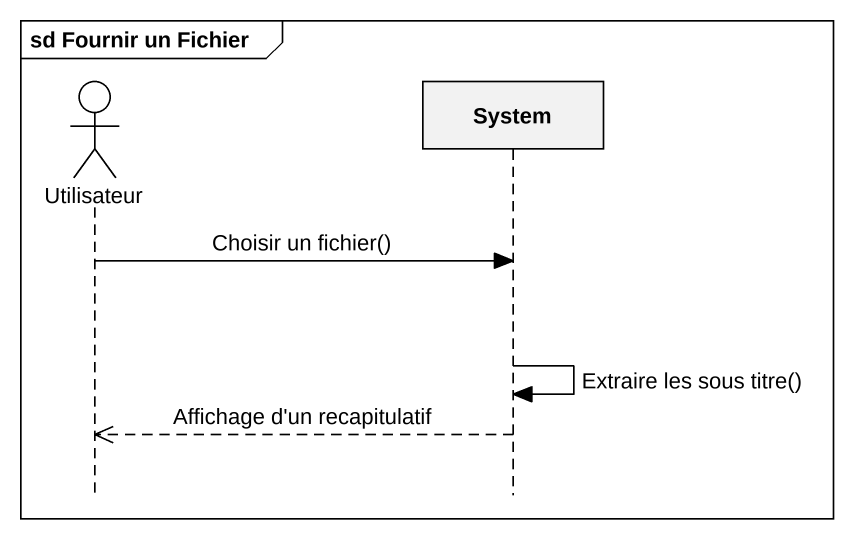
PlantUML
@startuml
mainframe sd Fournir un Fichier
hide footbox
actor Utilisateur
participant System

Utilisateur -> System : Choisir un fichier()
System -> System : Extraire les sous titre()
System -->> Utilisateur : Affichage d'un recapitulatif
@enduml
